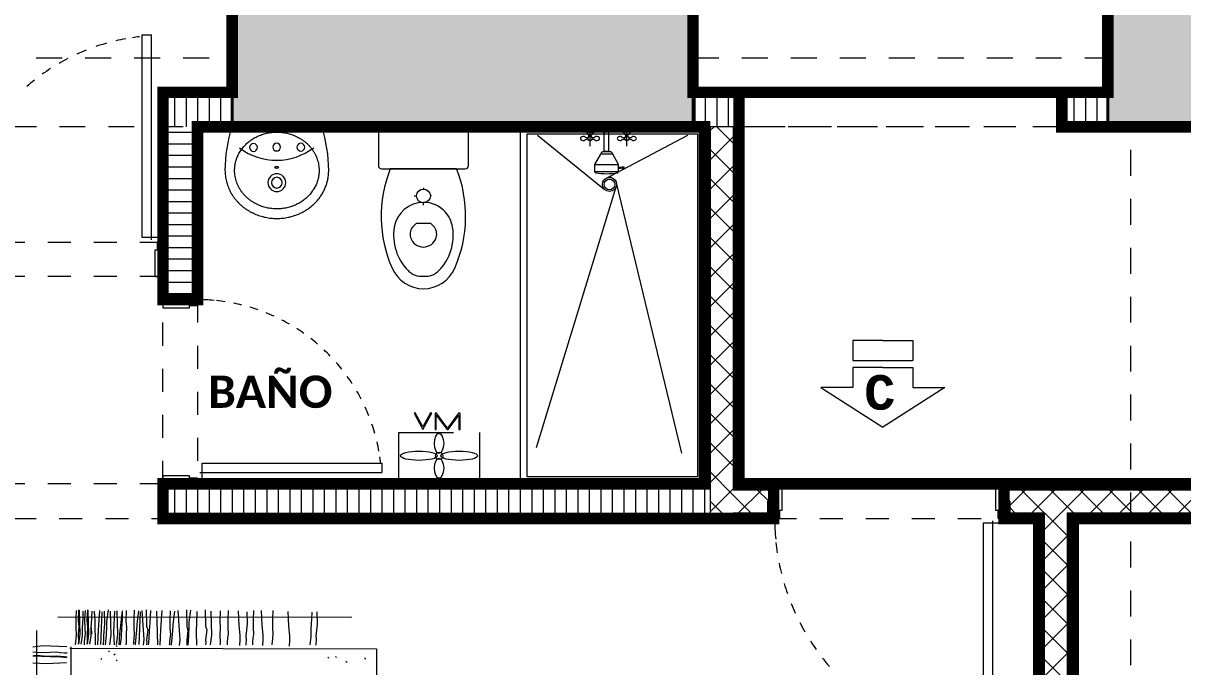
# Model space of a CAD drawing. Header units: metres. Extents: x -144 to 1000, y -717 to 29.
# Drawn here: x 644.75 to 649.78, y -562.76 to -559.96 of the extents above; entities that cross this region are included whole.
import ezdxf

# ---------------------------------------------------------------- set-up
doc = ezdxf.new("R2010")
doc.units = ezdxf.units.M
for name, pattern in [('Basculante', [0.11625, 0.075, -0.04125]), ('basculante modificado', [0.18, 0.1125, -0.0675]), ('Trazo', [0.45, 0.225, -0.225]), ('Trazo_2_', [0.47625, 0.238125, -0.238125])]:
    doc.linetypes.add(name, pattern=pattern)
doc.layers.get('0').update_dxf_attribs({"color": 1})
doc.layers.add('00-MEDICION', color=30, linetype='Continuous')
for name, color, linetype, lineweight in [('A-DETL', 1, 'Continuous', 9), ('A-DETL-GENF', 1, 'Continuous', 9), ('A-DETL-GENF-HDLN', 1, 'Trazo_2_', 9), ('A-DETL-MEDM', 1, 'Continuous', 30), ('A-DOOR', 1, 'Continuous', 9), ('A-DOOR-FRAM', 1, 'Continuous', 9), ('A-DOOR-HDLN', 1, 'Trazo', 20), ('A-FLOR', 2, 'Continuous', 9), ('A-WALL', 4, 'Continuous', 9), ('G-ANNO-TEXT', 2, 'Continuous', 9), ('G-IMPT', 1, 'Continuous', 9), ('P-SANR-FIXT', 1, 'Continuous', 9), ('S-COLS', 7, 'Continuous', 9)]:
    doc.layers.add(name, color=color, linetype=linetype, lineweight=lineweight)
doc.layers.add('A-WALL-PATT', color=7, linetype='Continuous', lineweight=35, true_color=0x9c9c9c)
doc.styles.add('Calibri_B', font='calibrib.ttf', dxfattribs={"height": 0.165})
doc.styles.add('Courier New_B', font='courbd.ttf', dxfattribs={"height": 0.1125})

# ---------------------------------------------------------------- blocks, each defined once
blk = doc.blocks.new('JUEGO DE SALA 3 - SALA 3_dwg-332581-Nivel 9')
at = {"layer": 'G-IMPT'}
for p, q in [((-2245.2202, 507.7096), (-2245.225, 507.7049)), ((-2245.4051, 506.3735), (-2245.4024, 507.649)), ((-2245.2061, 507.6285), (-2245.2109, 507.6237)), ((-2245.2274, 507.5826), (-2245.2321, 507.5779)), ((-2245.2238, 507.55), (-2245.2286, 507.5452)), ((-2245.2946, 506.7078), (-2245.2899, 506.7126)), ((-2245.2805, 506.6267), (-2245.2757, 506.6314)), ((-2245.2427, 506.6218), (-2245.2379, 506.617)), ((-2245.2184, 506.6314), (-2245.2136, 506.6266)), ((-2245.2573, 506.5976), (-2245.2525, 506.5928)), ((-2245.224, 506.5641), (-2245.2192, 506.5594)), ((-2245.3573, 506.518), (-2245.3298, 506.5196)), ((-2245.2741, 506.4304), (-2245.1263, 506.43)), ((-2245.13, 506.2823), (-2245.3454, 506.2827))]:
    blk.add_line(p, q, dxfattribs=at)
at = {"layer": 'G-IMPT', "flags": 128}
for points in [[(-2245.2681, 506.4258), (-2245.2652, 507.7566), (-2242.9438, 507.7516)], [(-2245.4254, 507.4975), (-2245.3724, 507.499), (-2245.3195, 507.4934), (-2245.3068, 507.4942), (-2245.2805, 507.4929)], [(-2245.4247, 507.4756), (-2245.3947, 507.4751), (-2245.3515, 507.4721), (-2245.3172, 507.4716), (-2245.2816, 507.4664)], [(-2245.4277, 507.3712), (-2245.3637, 507.3749), (-2245.3218, 507.3786), (-2245.301, 507.3794), (-2245.2764, 507.3768)], [(-2245.4319, 507.3068), (-2245.3942, 507.3051), (-2245.3556, 507.3054), (-2245.3281, 507.307), (-2245.3112, 507.3045), (-2245.2934, 507.3032), (-2245.2862, 507.3027), (-2245.2824, 507.3023)], [(-2245.432, 507.2225), (-2245.3944, 507.2208), (-2245.3558, 507.2211), (-2245.3283, 507.2227), (-2245.3113, 507.2202), (-2245.2936, 507.2188), (-2245.2864, 507.2184), (-2245.2825, 507.218)], [(-2245.4314, 507.2555), (-2245.3674, 507.2592), (-2245.3255, 507.2629), (-2245.3047, 507.2637), (-2245.2802, 507.2611)], [(-2245.426, 507.1941), (-2245.3731, 507.1957), (-2245.3201, 507.1901), (-2245.3074, 507.1909), (-2245.2812, 507.1896)], [(-2245.4306, 507.1558), (-2245.3666, 507.1595), (-2245.3247, 507.1632), (-2245.3039, 507.164), (-2245.2793, 507.1614)], [(-2245.4323, 507.1125), (-2245.3946, 507.1107), (-2245.356, 507.1111), (-2245.3285, 507.1127), (-2245.3116, 507.1101), (-2245.2938, 507.1088), (-2245.2866, 507.1084), (-2245.2828, 507.1079)], [(-2245.4307, 507.0778), (-2245.3845, 507.076), (-2245.3587, 507.0785), (-2245.3248, 507.0767), (-2245.2917, 507.0775), (-2245.2824, 507.0758)], [(-2245.4348, 507.0134), (-2245.3637, 507.0149), (-2245.3476, 507.0196), (-2245.304, 507.0144), (-2245.2908, 507.0152), (-2245.2828, 507.0148)], [(-2245.4295, 507.0369), (-2245.3253, 507.0397), (-2245.2829, 507.0341)], [(-2245.4269, 506.977), (-2245.338, 506.9734), (-2245.2812, 506.9758)], [(-2245.434, 506.932), (-2245.3628, 506.9335), (-2245.3467, 506.9381), (-2245.3031, 506.933), (-2245.29, 506.9338), (-2245.2819, 506.9334)], [(-2245.4325, 506.9495), (-2245.3804, 506.9426), (-2245.3605, 506.9421), (-2245.3236, 506.9408), (-2245.2817, 506.9373)], [(-2245.4311, 506.8946), (-2245.3671, 506.8983), (-2245.3252, 506.902), (-2245.3045, 506.9028), (-2245.2799, 506.9002)], [(-2245.4286, 506.8794), (-2245.3702, 506.8725), (-2245.3422, 506.8707), (-2245.3147, 506.8677), (-2245.2965, 506.8664), (-2245.2876, 506.8651), (-2245.2808, 506.8651)], [(-2245.4312, 506.8253), (-2245.3474, 506.8187), (-2245.2817, 506.816)], [(-2245.4308, 506.8616), (-2245.3931, 506.8598), (-2245.3545, 506.8602), (-2245.327, 506.8618), (-2245.3101, 506.8592), (-2245.2923, 506.8579), (-2245.2851, 506.8575), (-2245.2813, 506.857)], [(-2245.4354, 506.7574), (-2245.3642, 506.7589), (-2245.3481, 506.7635), (-2245.3045, 506.7583), (-2245.2914, 506.7592), (-2245.2833, 506.7587)], [(-2245.4324, 506.7751), (-2245.3786, 506.7721), (-2245.3439, 506.7694), (-2245.2884, 506.7676), (-2245.2829, 506.7651)], [(-2245.4287, 506.8015), (-2245.3862, 506.8039), (-2245.2823, 506.8058)], [(-2245.4325, 506.7383), (-2245.3685, 506.742), (-2245.3266, 506.7457), (-2245.3058, 506.7465), (-2245.2813, 506.7439)], [(-2245.431, 506.7231), (-2245.3726, 506.7162), (-2245.3446, 506.7144), (-2245.3171, 506.7114), (-2245.2989, 506.7101), (-2245.29, 506.7088), (-2245.2832, 506.7088)], [(-2245.4255, 506.7307), (-2245.3179, 506.7262), (-2245.2836, 506.7249)], [(-2245.4331, 506.7053), (-2245.3955, 506.7035), (-2245.3569, 506.7039), (-2245.3294, 506.7055), (-2245.3124, 506.7029), (-2245.2947, 506.7016), (-2245.2875, 506.7012), (-2245.2837, 506.7007)], [(-2245.4315, 506.6706), (-2245.3854, 506.6688), (-2245.3595, 506.6713), (-2245.3257, 506.6695), (-2245.2926, 506.6703), (-2245.2833, 506.6686)], [(-2245.4304, 506.6297), (-2245.3262, 506.6325), (-2245.2838, 506.6269)], [(-2245.4299, 506.6522), (-2245.3291, 506.6405), (-2245.2829, 506.6387)], [(-2245.4287, 506.6191), (-2245.3397, 506.6156), (-2245.283, 506.618)], [(-2245.4265, 506.653), (-2245.3964, 506.6525), (-2245.3532, 506.6494), (-2245.3189, 506.6489), (-2245.2834, 506.6438)], [(-2245.4342, 506.5916), (-2245.3822, 506.5848), (-2245.3623, 506.5843), (-2245.3254, 506.5829), (-2245.2835, 506.5795)], [(-2245.4294, 506.6006), (-2245.3252, 506.6034), (-2245.2829, 506.5978)], [(-2245.4284, 506.5751), (-2245.3754, 506.5767), (-2245.3225, 506.5711), (-2245.3098, 506.5719), (-2245.2835, 506.5706)], [(-2245.4258, 506.5641), (-2245.3183, 506.5596), (-2245.284, 506.5583)], [(-2245.4318, 506.5548), (-2245.3479, 506.5483), (-2245.2823, 506.5456)], [(-2245.4293, 506.5311), (-2245.3867, 506.5335), (-2245.2829, 506.5354)], [(-2245.4292, 506.5208), (-2245.3991, 506.5203), (-2245.3559, 506.5173), (-2245.3216, 506.5168), (-2245.286, 506.5116)], [(-2245.4344, 506.4634), (-2245.3882, 506.4616), (-2245.3624, 506.4641), (-2245.3285, 506.4623), (-2245.2955, 506.4631), (-2245.2862, 506.4614)], [(-2245.4343, 506.5018), (-2245.3881, 506.5), (-2245.3623, 506.5025), (-2245.3284, 506.5007), (-2245.2954, 506.5015), (-2245.2861, 506.4998)], [(-2245.4331, 506.466), (-2245.3289, 506.4687), (-2245.2866, 506.4631)], [(-2245.433, 506.5044), (-2245.3288, 506.5071), (-2245.2865, 506.5015)], [(-2245.432, 506.4917), (-2245.3944, 506.4899), (-2245.3558, 506.4903), (-2245.3283, 506.4919), (-2245.3113, 506.4893), (-2245.2936, 506.488), (-2245.2864, 506.4876), (-2245.2826, 506.4872)], [(-2245.4293, 506.4824), (-2245.3992, 506.482), (-2245.356, 506.4789), (-2245.3217, 506.4784), (-2245.2861, 506.4732)], [(-2245.4321, 506.4534), (-2245.3944, 506.4516), (-2245.3559, 506.4519), (-2245.3284, 506.4536), (-2245.3114, 506.451), (-2245.2936, 506.4497), (-2245.2864, 506.4492), (-2245.2826, 506.4488)], [(-2245.275, 506.4119), (-2245.2782, 506.3078), (-2245.2728, 506.2654)], [(-2245.2523, 506.2645), (-2245.2506, 506.3022), (-2245.2509, 506.3407), (-2245.2525, 506.3682), (-2245.25, 506.3852), (-2245.2487, 506.403), (-2245.2482, 506.4102), (-2245.2478, 506.414)], [(-2245.2358, 506.2644), (-2245.234, 506.3021), (-2245.2344, 506.3407), (-2245.236, 506.3682), (-2245.2334, 506.3851), (-2245.2321, 506.4029), (-2245.2317, 506.4101), (-2245.2313, 506.4139)], [(-2245.2045, 506.4111), (-2245.2013, 506.3222), (-2245.204, 506.2654)], [(-2245.2367, 506.2672), (-2245.2362, 506.2973), (-2245.2331, 506.3405), (-2245.2326, 506.3748), (-2245.2275, 506.4104)]]:
    blk.add_lwpolyline(points, dxfattribs=at)
blk = doc.blocks.new('A')
at = {"layer": 'A-WALL-PATT', "true_color": 0x747474}
for points in [[(646.6756, -501.1985), (646.6756, -499.6485), (646.6506, -499.6485), (646.6506, -501.1985)], [(648.2509, -502.6735), (648.2509, -501.3485), (648.2259, -501.3489), (648.2259, -502.6735)]]:
    blk.add_hatch(color=8, dxfattribs=at).paths.add_polyline_path(points)
at = {"layer": 'A-WALL-PATT', "lineweight": 5, "true_color": 0x747474}
h = blk.add_hatch(color=8, dxfattribs=at)
h.paths.add_polyline_path([(646.8006, -501.3485), (646.8006, -501.3235), (646.7756, -501.3235), (646.7756, -501.3485)])
h.paths.add_polyline_path([(646.8006, -501.2235), (646.8006, -499.6485), (646.7756, -499.6485), (646.7756, -501.2235)])
at = {"layer": 'A-WALL-PATT', "true_color": 0x747474}
h = blk.add_hatch(color=8, dxfattribs=at)
h.paths.add_polyline_path([(648.2011, -501.2235), (650.0258, -501.2235), (650.0258, -501.1985), (647.9506, -501.1985), (647.9506, -501.2235), (648.1212, -501.2235)])
h.paths.add_polyline_path([(646.8006, -501.2235), (646.9506, -501.2235), (646.9506, -501.1985), (646.8006, -501.1985)])
at = {"layer": 'A-WALL-PATT', "lineweight": 5, "true_color": 0x747474}
h = blk.add_hatch(color=8, dxfattribs=at)
h.paths.add_polyline_path([(650.0009, -501.3485), (650.1258, -501.3485), (650.1258, -501.3235), (650.0009, -501.3235)])
h.paths.add_polyline_path([(649.1402, -501.3485), (649.8509, -501.3485), (649.8509, -501.3235), (648.2259, -501.3235), (648.2259, -501.3485), (648.901, -501.3485)])
h.paths.add_polyline_path([(647.9756, -501.3485), (648.1259, -501.3485), (648.1259, -501.3235), (647.9756, -501.3235), (647.9756, -501.2735), (647.9506, -501.2735), (647.9506, -501.3485)])
h.paths.add_polyline_path([(646.8006, -501.3485), (646.9506, -501.3485), (646.9506, -501.2735), (646.9256, -501.2735), (646.9256, -501.3235), (646.8006, -501.3235)])
blk.add_hatch(color=8, dxfattribs=at).paths.add_polyline_path([(648.1212, -502.5735), (648.1259, -502.5735), (648.1259, -501.3485), (648.1009, -501.3485), (648.1009, -502.5735)])
at = {"layer": 'S-COLS', "true_color": 0x5b5b5b}
h = blk.add_hatch(color=251, dxfattribs=at)
h.paths.add_polyline_path([(659.0008, -507.3486), (659.0008, -506.4486), (658.5008, -506.4486), (658.5008, -507.3486), (658.91, -507.3486)])
h.paths.add_polyline_path([(640.762, -507.3486), (641.201, -507.3486), (641.201, -506.4486), (640.701, -506.4486), (640.701, -507.3486), (640.7571, -507.3486)])
h.paths.add_polyline_path([(648.401, -507.3485), (648.901, -507.3485), (648.901, -506.4485), (648.401, -506.4485), (648.401, -507.2508)])
h.paths.add_polyline_path([(648.401, -499.6485), (648.901, -499.6485), (648.901, -498.7485), (648.401, -498.7485), (648.401, -499.4985)])
h.paths.add_polyline_path([(644.6008, -499.6485), (646.601, -499.6485), (646.6006, -499.1486), (644.9008, -499.1486), (644.9008, -496.9986), (646.6011, -496.9986), (646.6006, -496.4986), (644.6008, -496.4986), (644.6008, -499.5013)])
h.paths.add_polyline_path([(641.201, -499.6485), (641.201, -498.9486), (640.701, -498.9486), (640.701, -499.6485), (640.9884, -499.6485)])
h.paths.add_polyline_path([(655.2011, -499.6485), (655.2011, -496.4985), (654.7011, -496.4985), (654.7011, -499.6485), (655.112, -499.6485)])
h.paths.add_polyline_path([(659.0011, -499.6485), (659.0011, -498.9486), (658.6011, -498.9486), (658.6011, -499.6485)])
h.paths.add_polyline_path([(648.4011, -497.3986), (648.9011, -497.3986), (648.9011, -496.4986), (648.4011, -496.4986), (648.4011, -496.5279)])
h.paths.add_polyline_path([(641.2008, -497.1986), (641.2008, -496.4975), (640.7008, -496.4986), (640.7008, -497.1986), (640.9884, -497.1986)])
h.paths.add_polyline_path([(659.0011, -497.1986), (659.0011, -496.4975), (658.6011, -496.4975), (658.6011, -497.1986), (658.8767, -497.1986)])
h.paths.add_polyline_path([(658.501, -488.4986), (659.001, -488.4986), (659.001, -487.5986), (658.501, -487.5986), (658.501, -487.7238)])
h.paths.add_polyline_path([(648.476, -488.4986), (648.901, -488.4986), (648.901, -487.5986), (648.401, -487.5986), (648.401, -488.4986)])
h.paths.add_polyline_path([(641.801, -487.8986), (641.801, -487.3986), (640.901, -487.3986), (640.901, -487.8986), (641.6261, -487.8986)])
at = {"layer": 'A-DETL', "color": 7, "linetype": 'basculante modificado'}
for p, q in [((641.2006, -499.3485), (644.601, -499.3485)), ((646.6006, -499.3485), (648.401, -499.3485)), ((644.6011, -499.6485), (641.201, -499.6485)), ((648.401, -499.6485), (646.6006, -499.6485)), ((648.501, -506.4485), (648.501, -499.6485))]:
    blk.add_line(p, q, dxfattribs=at)
at = {"layer": 'A-DETL-GENF', "linetype": 'Basculante'}
for p, q in [((646.8011, -499.4985), (648.2011, -499.4985)), ((648.2011, -499.6485), (646.8011, -499.6485)), ((643.4006, -500.1485), (644.3006, -500.1485)), ((644.3006, -500.1485), (644.3006, -500.2985)), ((644.3006, -500.2985), (643.4006, -500.2985)), ((644.3006, -501.1985), (644.3006, -500.3985)), ((644.3006, -500.3985), (644.4506, -500.3985)), ((644.4506, -500.3985), (644.4506, -501.1985)), ((644.3006, -501.1985), (643.2506, -501.1985)), ((644.4506, -501.1985), (644.3006, -501.1985)), ((647.9506, -501.1985), (646.9506, -501.1985)), ((646.9506, -501.1985), (646.9506, -501.3485)), ((647.9506, -501.3485), (647.9506, -501.1985)), ((643.2506, -501.3485), (644.3006, -501.3485)), ((646.9506, -501.3485), (647.9506, -501.3485))]:
    blk.add_line(p, q, dxfattribs=at)
at = {"layer": 'A-DETL-GENF'}
for p, q in [((647.4248, -500.5755), (647.2946, -500.5755)), ((647.2946, -500.5755), (647.2946, -500.6623)), ((647.4248, -500.5755), (647.555, -500.5755)), ((647.555, -500.5755), (647.555, -500.6623)), ((647.2946, -500.6623), (647.555, -500.6623)), ((647.4248, -500.6925), (647.2946, -500.6925)), ((647.2946, -500.6925), (647.2946, -500.7793)), ((647.4248, -500.6925), (647.555, -500.6925)), ((647.555, -500.6925), (647.555, -500.7793)), ((647.2946, -500.7793), (647.1557, -500.7793)), ((647.1557, -500.7793), (647.4248, -500.9529)), ((647.6938, -500.7793), (647.4248, -500.9529)), ((647.555, -500.7793), (647.6938, -500.7793)), ((645.3952, -500.8893), (645.3901, -500.8921)), ((645.3901, -500.8921), (645.4286, -500.9627)), ((645.4286, -500.9508), (645.3952, -500.8893)), ((645.4621, -500.8893), (645.4286, -500.9508)), ((645.4286, -500.9627), (645.4671, -500.8921)), ((645.4671, -500.8921), (645.4621, -500.8893)), ((645.4811, -500.8921), (645.4811, -500.9627)), ((645.4882, -500.8921), (645.4811, -500.8921)), ((645.4868, -500.9627), (645.4868, -500.8998)), ((645.4868, -500.8998), (645.5332, -500.9627)), ((645.5356, -500.9564), (645.4882, -500.8921)), ((645.583, -500.8921), (645.5356, -500.9564)), ((645.538, -500.9627), (645.5844, -500.8998)), ((645.5901, -500.8921), (645.583, -500.8921)), ((645.5844, -500.8998), (645.5844, -500.9627)), ((645.5901, -500.9627), (645.5901, -500.8921)), ((645.4811, -500.9627), (645.4868, -500.9627)), ((645.5332, -500.9627), (645.538, -500.9627)), ((645.5844, -500.9627), (645.5901, -500.9627))]:
    blk.add_line(p, q, dxfattribs=at)
blk.add_circle((645.4988, -501.0764), 0.0159, dxfattribs=at)
for centre, major_axis, ratio in [((645.4988, -501.0227), (0, 0.0438), 0.454545), ((645.4114, -501.0764), (0.0795, 0), 0.25), ((645.5862, -501.0764), (-0.0795, 0), 0.25), ((645.4988, -501.1301), (0, 0.0438), 0.454545)]:
    blk.add_ellipse(centre, major_axis=major_axis, ratio=ratio, dxfattribs=at)
at = {"layer": 'A-DETL-GENF-HDLN'}
for p, q in [((645.3236, -500.9752), (645.6736, -500.9752)), ((645.3236, -501.1781), (645.3236, -500.9752)), ((645.6736, -500.9752), (645.6736, -501.1781)), ((645.6736, -501.1781), (645.3236, -501.1781))]:
    blk.add_line(p, q, dxfattribs=at)
at = {"layer": 'A-DETL-MEDM'}
for p, q in [((646.8011, -499.6485), (646.8011, -499.4985)), ((648.2011, -499.4985), (648.2011, -499.6485)), ((644.3006, -501.3485), (644.3006, -501.1985))]:
    blk.add_line(p, q, dxfattribs=at)
at = {"layer": 'A-DOOR', "lineweight": 15}
for p, q in [((644.2106, -499.2485), (644.2506, -499.2485)), ((644.2106, -500.1285), (644.2106, -499.2485)), ((644.2506, -500.1385), (644.2506, -499.2485)), ((644.2856, -500.1285), (644.2106, -500.1285)), ((644.2856, -500.1385), (644.2856, -500.1285)), ((644.3006, -500.1385), (644.2856, -500.1385)), ((644.4706, -501.1085), (645.2506, -501.1085)), ((644.4706, -501.1835), (644.4706, -501.1085)), ((645.2506, -501.1085), (645.2506, -501.1485)), ((644.4606, -501.1485), (645.2506, -501.1485)), ((644.4606, -501.1835), (644.4706, -501.1835)), ((644.4606, -501.1985), (644.4606, -501.1835)), ((647.8606, -501.3685), (647.8606, -502.3485)), ((647.9356, -501.3685), (647.8606, -501.3685)), ((647.9006, -501.3585), (647.9006, -502.3485)), ((647.9356, -501.3585), (647.9356, -501.3685)), ((647.9506, -501.3585), (647.9356, -501.3585))]:
    blk.add_line(p, q, dxfattribs=at)
at = {"layer": 'A-DOOR'}
for p, q in [((644.3006, -500.1485), (644.3006, -500.2985)), ((644.4506, -501.1985), (644.3006, -501.1985)), ((647.9506, -501.3485), (647.9506, -501.1985))]:
    blk.add_line(p, q, dxfattribs=at)
for centre, radius, start, end in [((644.2991, -500.1464), 0.8947, 96.4594, 98.45), ((644.2991, -500.1464), 0.8947, 105.8316, 108.8857), ((644.2991, -500.1464), 0.8947, 100.2582, 103.1511), ((644.2991, -500.1464), 0.8947, 100.2582, 103.1511), ((644.2991, -500.1464), 0.8947, 117.366, 120.1622), ((644.2991, -500.1464), 0.8947, 111.7283, 114.5549), ((644.2991, -500.1464), 0.8947, 122.9441, 125.7122), ((644.2991, -500.1464), 0.8947, 128.4672, 131.2097), ((644.4506, -501.1985), 0.8, 84.8602, 90), ((644.4506, -501.1985), 0.8, 81.4009, 84.0571), ((644.4506, -501.1985), 0.8, 76.0919, 78.7462), ((644.4506, -501.1985), 0.8, 70.7809, 73.4371), ((644.4506, -501.1985), 0.8, 65.4605, 68.1223), ((644.4506, -501.1985), 0.8, 60.1233, 62.7944), ((644.4506, -501.1985), 0.8, 54.7622, 57.4462), ((644.4506, -501.1985), 0.8, 49.3702, 52.0705), ((644.4506, -501.1985), 0.8, 43.9406, 46.6605), ((644.4506, -501.1985), 0.8, 38.4672, 41.2097), ((644.4506, -501.1985), 0.8, 32.9441, 35.7122), ((644.4506, -501.1985), 0.8, 27.366, 30.1622), ((644.4506, -501.1985), 0.8, 21.7283, 24.5549), ((644.4506, -501.1985), 0.8, 15.8316, 18.8857), ((644.4506, -501.1985), 0.8, 10.2582, 13.1511), ((644.4506, -501.1985), 0.8, 10.2582, 13.1511), ((644.4506, -501.1985), 0.8, 6.4594, 8.45), ((647.9389, -501.3507), 0.9833, 180, 185.1398), ((647.9389, -501.3507), 0.9833, 185.9429, 188.5991), ((647.9389, -501.3507), 0.9833, 191.2538, 193.9081), ((647.9389, -501.3507), 0.9833, 196.5629, 199.2191), ((647.9389, -501.3507), 0.9833, 201.8777, 204.5395), ((647.9389, -501.3507), 0.9833, 207.2056, 209.8767), ((647.9389, -501.3507), 0.9833, 212.5538, 215.2378), ((647.9389, -501.3507), 0.9833, 217.9295, 220.6298)]:
    blk.add_arc(centre, radius, start, end, dxfattribs=at)
at = {"layer": 'A-DOOR-FRAM'}
for p, q in [((644.3006, -500.1485), (644.2756, -500.1485)), ((644.2756, -500.1485), (644.2756, -500.1835)), ((644.2756, -500.1835), (644.2656, -500.1835)), ((644.2656, -500.1835), (644.2656, -500.2985)), ((644.2656, -500.2985), (644.3006, -500.2985)), ((644.3006, -500.3985), (644.3006, -500.4335)), ((644.4506, -500.4235), (644.4506, -500.3985)), ((644.3006, -500.4335), (644.4156, -500.4335)), ((644.4156, -500.4335), (644.4156, -500.4235)), ((644.4156, -500.4235), (644.4506, -500.4235)), ((644.3006, -501.1635), (644.3006, -501.1985)), ((644.4156, -501.1635), (644.3006, -501.1635)), ((644.4156, -501.1735), (644.4156, -501.1635)), ((644.4506, -501.1735), (644.4156, -501.1735)), ((644.4506, -501.1985), (644.4506, -501.1735)), ((646.9506, -501.1985), (646.9856, -501.1985)), ((646.9856, -501.1985), (646.9856, -501.3135)), ((647.9156, -501.3135), (647.9156, -501.1985)), ((647.9156, -501.1985), (647.9506, -501.1985)), ((646.9756, -501.3135), (646.9756, -501.3485)), ((646.9856, -501.3135), (646.9756, -501.3135)), ((647.9256, -501.3135), (647.9156, -501.3135)), ((647.9256, -501.3485), (647.9256, -501.3135)), ((646.9756, -501.3485), (646.9506, -501.3485)), ((647.9506, -501.3485), (647.9256, -501.3485))]:
    blk.add_line(p, q, dxfattribs=at)
at = {"layer": 'A-DOOR-HDLN'}
for p, q in [((644.3006, -500.3985), (644.4506, -500.3985)), ((646.9506, -501.1985), (646.9506, -501.3485))]:
    blk.add_line(p, q, dxfattribs=at)
at = {"layer": 'A-FLOR'}
blk.add_line((646.601, -499.4985), (646.606, -499.4985), dxfattribs=at)
at = {"layer": 'A-WALL', "lineweight": 35}
for p, q in [((644.3006, -499.4985), (644.3006, -500.3985)), ((644.601, -499.4985), (644.3006, -499.4985)), ((644.601, -499.6485), (644.601, -499.4985)), ((646.8011, -499.4985), (646.606, -499.4985)), ((646.606, -499.4985), (646.606, -499.6485)), ((648.401, -499.4985), (648.2011, -499.4985)), ((648.401, -499.6485), (648.401, -499.4985)), ((644.4506, -500.3985), (644.4506, -499.6485)), ((644.4506, -499.6485), (644.601, -499.6485)), ((646.606, -499.6485), (646.6506, -499.6485)), ((646.6506, -499.6485), (646.6506, -501.1985)), ((646.8006, -499.6485), (646.8011, -499.6485)), ((646.8006, -501.1985), (646.8006, -499.6485)), ((648.2011, -499.6485), (648.401, -499.6485)), ((644.3006, -500.3985), (644.4506, -500.3985)), ((646.6506, -501.1985), (644.3006, -501.1985)), ((646.9506, -501.1985), (646.8006, -501.1985)), ((646.9506, -501.3485), (646.9506, -501.1985)), ((650.0008, -501.1985), (647.9506, -501.1985)), ((647.9506, -501.1985), (647.9506, -501.3485)), ((644.3006, -501.3485), (646.9506, -501.3485)), ((647.9506, -501.3485), (648.1009, -501.3485)), ((648.1009, -501.3485), (648.1009, -502.5485)), ((648.2509, -501.3485), (649.8509, -501.3485)), ((648.2509, -502.7986), (648.2509, -501.3485))]:
    blk.add_line(p, q, dxfattribs=at)
at = {"layer": 'A-WALL'}
for p, q in [((646.8006, -499.6485), (646.6506, -499.6485)), ((646.6756, -499.6485), (646.6756, -501.3485)), ((646.7756, -499.6485), (646.7756, -501.2235)), ((646.6756, -501.1985), (646.6506, -501.1985)), ((646.7756, -501.2235), (646.9506, -501.2235)), ((647.9506, -501.2235), (650.0258, -501.2235)), ((646.9506, -501.2735), (646.9256, -501.2735)), ((646.9256, -501.3235), (646.9256, -501.2735)), ((647.9756, -501.2735), (647.9506, -501.2735)), ((647.9756, -501.2735), (647.9756, -501.3235)), ((646.7756, -501.3235), (646.9256, -501.3235)), ((646.7756, -501.3235), (646.7756, -501.3485)), ((647.9756, -501.3235), (648.1259, -501.3235)), ((648.1259, -502.5735), (648.1259, -501.3235)), ((648.2259, -502.6735), (648.2259, -501.3235)), ((648.2259, -501.3235), (650.1258, -501.3235))]:
    blk.add_line(p, q, dxfattribs=at)
at = {"layer": 'A-WALL-PATT', "color": 8, "lineweight": 5, "true_color": 0x727272}
for p, q in [((644.3506, -499.4985), (644.3506, -499.6485)), ((644.4006, -499.4985), (644.4006, -499.6485)), ((644.4506, -499.4985), (644.4506, -499.6485)), ((644.5006, -499.4985), (644.5006, -499.6485)), ((644.5506, -499.4985), (644.5506, -499.6485)), ((644.6006, -499.4985), (644.6006, -499.6485)), ((646.6536, -499.4985), (646.6536, -499.6485)), ((646.7036, -499.4985), (646.7036, -499.6485)), ((646.7536, -499.4985), (646.7536, -499.6485)), ((648.2036, -499.4985), (648.2036, -499.6485)), ((648.2536, -499.4985), (648.2536, -499.6485)), ((648.3036, -499.4985), (648.3036, -499.6485)), ((648.3536, -499.4985), (648.3536, -499.6485)), ((644.4506, -499.6736), (644.3006, -499.6736)), ((644.4506, -499.7236), (644.3006, -499.7236)), ((644.4506, -499.7736), (644.3006, -499.7736)), ((644.4506, -499.8236), (644.3006, -499.8236)), ((644.4506, -499.8736), (644.3006, -499.8736)), ((644.4506, -499.9236), (644.3006, -499.9236)), ((644.4506, -499.9736), (644.3006, -499.9736)), ((644.4506, -500.0236), (644.3006, -500.0236)), ((644.4506, -500.0736), (644.3006, -500.0736)), ((644.4506, -500.1236), (644.3006, -500.1236)), ((644.4506, -500.1736), (644.3006, -500.1736)), ((644.4506, -500.2236), (644.3006, -500.2236)), ((644.4506, -500.2736), (644.3006, -500.2736)), ((644.4506, -500.3236), (644.3006, -500.3236)), ((644.4506, -500.3736), (644.3006, -500.3736)), ((644.3506, -501.1985), (644.3506, -501.3485)), ((644.4006, -501.1985), (644.4006, -501.3485)), ((644.4506, -501.1985), (644.4506, -501.3485)), ((644.5006, -501.1985), (644.5006, -501.3485)), ((644.5506, -501.1985), (644.5506, -501.3485)), ((644.6006, -501.1985), (644.6006, -501.3485)), ((644.6506, -501.1985), (644.6506, -501.3485)), ((644.7006, -501.1985), (644.7006, -501.3485)), ((644.7506, -501.1985), (644.7506, -501.3485)), ((644.8006, -501.1985), (644.8006, -501.3485)), ((644.8506, -501.1985), (644.8506, -501.3485)), ((644.9006, -501.1985), (644.9006, -501.3485)), ((644.9506, -501.1985), (644.9506, -501.3485)), ((645.0006, -501.1985), (645.0006, -501.3485)), ((645.0506, -501.1985), (645.0506, -501.3485)), ((645.1006, -501.1985), (645.1006, -501.3485)), ((645.1506, -501.1985), (645.1506, -501.3485)), ((645.2006, -501.1985), (645.2006, -501.3485)), ((645.2506, -501.1985), (645.2506, -501.3485)), ((645.3006, -501.1985), (645.3006, -501.3485)), ((645.3506, -501.1985), (645.3506, -501.3485)), ((645.4006, -501.1985), (645.4006, -501.3485)), ((645.4506, -501.1985), (645.4506, -501.3485)), ((645.5006, -501.1985), (645.5006, -501.3485)), ((645.5506, -501.1985), (645.5506, -501.3485)), ((645.6006, -501.1985), (645.6006, -501.3485)), ((645.6506, -501.1985), (645.6506, -501.3485)), ((645.7006, -501.1985), (645.7006, -501.3485)), ((645.7506, -501.1985), (645.7506, -501.3485)), ((645.8006, -501.1985), (645.8006, -501.3485)), ((645.8506, -501.1985), (645.8506, -501.3485)), ((645.9006, -501.1985), (645.9006, -501.3485)), ((645.9506, -501.1985), (645.9506, -501.3485)), ((646.0006, -501.1985), (646.0006, -501.3485)), ((646.0506, -501.1985), (646.0506, -501.3485)), ((646.1006, -501.1985), (646.1006, -501.3485)), ((646.1506, -501.1985), (646.1506, -501.3485)), ((646.2006, -501.1985), (646.2006, -501.3485)), ((646.2506, -501.1985), (646.2506, -501.3485)), ((646.3006, -501.1985), (646.3006, -501.3485)), ((646.3506, -501.1985), (646.3506, -501.3485)), ((646.4006, -501.1985), (646.4006, -501.3485)), ((646.4506, -501.1985), (646.4506, -501.3485)), ((646.5006, -501.1985), (646.5006, -501.3485)), ((646.5506, -501.1985), (646.5506, -501.3485)), ((646.6006, -501.1985), (646.6006, -501.3485)), ((646.6506, -501.1985), (646.6506, -501.3485))]:
    blk.add_line(p, q, dxfattribs=at)
at = {"layer": 'A-WALL-PATT', "color": 1, "lineweight": 5, "true_color": 0xff0000}
for p, q in [((646.6756, -499.6648), (646.692, -499.6485)), ((646.7756, -499.7194), (646.7047, -499.6485)), ((646.6756, -499.7921), (646.7756, -499.6921)), ((646.7756, -499.8467), (646.6756, -499.7467)), ((646.6756, -499.9194), (646.7756, -499.8194)), ((646.7756, -499.9739), (646.6756, -499.8739)), ((646.6756, -500.0467), (646.7756, -499.9467)), ((646.7756, -500.1012), (646.6756, -500.0012)), ((646.6756, -500.1739), (646.7756, -500.0739)), ((646.7756, -500.2285), (646.6756, -500.1285)), ((646.6756, -500.3012), (646.7756, -500.2012)), ((646.7756, -500.3558), (646.6756, -500.2558)), ((646.6756, -500.4285), (646.7756, -500.3285)), ((646.7756, -500.4831), (646.6756, -500.3831)), ((646.6756, -500.5558), (646.7756, -500.4558)), ((646.7756, -500.6103), (646.6756, -500.5103)), ((646.6756, -500.6831), (646.7756, -500.5831)), ((646.7756, -500.7376), (646.6756, -500.6376)), ((646.6756, -500.8103), (646.7756, -500.7103)), ((646.7756, -500.8649), (646.6756, -500.7649)), ((646.6756, -500.9376), (646.7756, -500.8376)), ((646.7756, -500.9922), (646.6756, -500.8922)), ((646.6756, -501.0649), (646.7756, -500.9649)), ((646.7756, -501.1195), (646.6756, -501.0195)), ((646.6756, -501.1922), (646.7756, -501.0922)), ((646.7756, -501.2467), (646.6756, -501.1467)), ((646.6756, -501.3195), (646.7756, -501.2195)), ((646.7989, -501.3235), (646.8989, -501.2235)), ((646.9297, -501.2735), (646.8797, -501.2235)), ((647.9756, -501.2923), (648.0444, -501.2235)), ((648.1252, -501.3235), (648.0252, -501.2235)), ((648.0717, -501.3235), (648.1717, -501.2235)), ((648.2525, -501.3235), (648.1525, -501.2235)), ((648.199, -501.3235), (648.299, -501.2235)), ((648.3797, -501.3235), (648.2797, -501.2235)), ((648.3262, -501.3235), (648.4262, -501.2235)), ((648.507, -501.3235), (648.407, -501.2235)), ((648.4535, -501.3235), (648.5535, -501.2235)), ((648.6343, -501.3235), (648.5343, -501.2235)), ((648.5808, -501.3235), (648.6808, -501.2235)), ((648.7616, -501.3235), (648.6616, -501.2235)), ((648.7081, -501.3235), (648.8081, -501.2235)), ((646.7501, -501.3485), (646.6756, -501.274)), ((646.8524, -501.3235), (646.7756, -501.2467)), ((647.9979, -501.3235), (647.9756, -501.3012)), ((648.1259, -501.3966), (648.199, -501.3235)), ((648.2259, -501.4242), (648.1259, -501.3242)), ((646.7739, -501.3485), (646.7756, -501.3467)), ((648.1259, -501.5239), (648.2259, -501.4239)), ((648.2259, -501.5515), (648.1259, -501.4515)), ((648.1259, -501.6511), (648.2259, -501.5511)), ((648.2259, -501.6787), (648.1259, -501.5787)), ((648.1259, -501.7784), (648.2259, -501.6784)), ((648.2259, -501.806), (648.1259, -501.706)), ((648.1259, -501.9057), (648.2259, -501.8057)), ((648.2259, -501.9333), (648.1259, -501.8333)), ((648.1259, -502.033), (648.2259, -501.933)), ((648.2259, -502.0606), (648.1259, -501.9606))]:
    blk.add_line(p, q, dxfattribs=at)
at = {"layer": 'P-SANR-FIXT'}
for p, q in [((645.2354, -499.6635), (645.2354, -499.8157)), ((645.6263, -499.8157), (645.6263, -499.6635)), ((645.8506, -499.6485), (645.8506, -501.1985)), ((646.1317, -499.6558), (646.1302, -499.6485)), ((646.1333, -499.6574), (646.1744, -499.6574)), ((646.136, -499.6706), (646.1333, -499.6574)), ((646.1538, -499.7318), (646.1538, -499.6485)), ((646.1744, -499.6574), (646.1716, -499.6706)), ((646.1775, -499.6485), (646.176, -499.6558)), ((646.2039, -499.6565), (646.2039, -499.6485)), ((646.2474, -499.6565), (646.2039, -499.6565)), ((646.2158, -499.6759), (646.2158, -499.6565)), ((646.2355, -499.6759), (646.2355, -499.6565)), ((646.2474, -499.6485), (646.2474, -499.6565)), ((646.2902, -499.6485), (646.2917, -499.6558)), ((646.2933, -499.6574), (646.296, -499.6706)), ((646.3344, -499.6574), (646.2933, -499.6574)), ((646.3138, -499.7318), (646.3138, -499.6485)), ((646.3316, -499.6706), (646.3344, -499.6574)), ((646.336, -499.6558), (646.3375, -499.6485)), ((646.606, -499.6485), (646.601, -499.6485)), ((645.8806, -501.1685), (645.8806, -499.6785)), ((645.8806, -499.6785), (646.6206, -499.6785)), ((645.9262, -499.6849), (646.2155, -499.9191)), ((646.1376, -499.6722), (646.17, -499.6722)), ((646.1458, -499.6825), (646.1618, -499.6825)), ((646.1462, -499.7068), (646.1462, -499.7046)), ((646.1493, -499.7068), (646.1462, -499.7068)), ((646.1494, -499.6893), (646.1494, -499.6825)), ((646.1583, -499.6893), (646.1583, -499.6825)), ((646.1615, -499.7068), (646.1584, -499.7068)), ((646.1615, -499.7046), (646.1615, -499.7068)), ((646.2158, -499.7534), (646.2158, -499.6759)), ((646.5762, -499.6855), (646.2176, -499.8762)), ((646.2355, -499.7534), (646.2355, -499.6759)), ((646.33, -499.6722), (646.2976, -499.6722)), ((646.3218, -499.6825), (646.3058, -499.6825)), ((646.3062, -499.7046), (646.3062, -499.7068)), ((646.3062, -499.7068), (646.3093, -499.7068)), ((646.3094, -499.6893), (646.3094, -499.6825)), ((646.3183, -499.6893), (646.3183, -499.6825)), ((646.3184, -499.7068), (646.3215, -499.7068)), ((646.3215, -499.7068), (646.3215, -499.7046)), ((646.6206, -499.6785), (646.6206, -501.1685)), ((646.1994, -499.7669), (646.174, -499.8119)), ((646.2527, -499.7669), (646.1994, -499.7669)), ((646.2078, -499.7572), (646.2158, -499.7534)), ((646.2443, -499.7572), (646.2078, -499.7572)), ((646.2158, -499.7534), (646.2355, -499.7534)), ((646.2363, -499.7534), (646.2443, -499.7572)), ((646.278, -499.8119), (646.2527, -499.7669)), ((646.174, -499.8119), (646.278, -499.8119)), ((646.174, -499.8119), (646.174, -499.8423)), ((646.278, -499.8423), (646.278, -499.8119)), ((645.2504, -499.8307), (645.4309, -499.8307)), ((645.5749, -499.8307), (645.2869, -499.8307)), ((645.4309, -499.8307), (645.6113, -499.8307)), ((646.174, -499.8423), (646.278, -499.8423)), ((646.2338, -499.8676), (646.2476, -499.8676)), ((646.278, -499.8233), (646.2868, -499.8233)), ((646.2868, -499.8291), (646.278, -499.8291)), ((646.2868, -499.8233), (646.2868, -499.8291)), ((646.2938, -499.8249), (646.2868, -499.8249)), ((646.2938, -499.8275), (646.2868, -499.8275)), ((646.2938, -499.8233), (646.2938, -499.8291)), ((646.3026, -499.8233), (646.2938, -499.8233)), ((646.2938, -499.8291), (646.3026, -499.8291)), ((646.3026, -499.8291), (646.3026, -499.8233)), ((645.4309, -499.9135), (645.4309, -499.9185)), ((645.9216, -501.0398), (646.2676, -499.9083)), ((646.5517, -501.0645), (646.2682, -499.8915)), ((645.3909, -499.9485), (645.4009, -499.9485)), ((645.4659, -499.9485), (645.4609, -499.9485)), ((645.4309, -499.9885), (645.4309, -499.9785)), ((645.3878, -500.0791), (645.4001, -500.0667)), ((645.4001, -500.0667), (645.4617, -500.0667)), ((645.4617, -500.0667), (645.474, -500.0791)), ((646.6206, -501.1685), (645.8806, -501.1685))]:
    blk.add_line(p, q, dxfattribs=at)
for centre, radius in [((646.1538, -499.699), 0.00903), ((646.3138, -499.699), 0.00903), ((646.2384, -499.8987), 0.0307), ((645.4309, -499.9485), 0.03), ((646.2384, -499.8987), 0.0231)]:
    blk.add_circle(centre, radius, dxfattribs=at)
for centre, radius, start, end in [((645.1839, -499.8381), 0.6142, 162.0171, 179.9829), ((644.4056, -499.8381), 0.6142, 0.0171, 17.9829), ((645.2504, -499.6635), 0.015, 90, 180), ((645.6113, -499.6635), 0.015, 0, 90), ((646.1333, -499.6558), 0.0016, 180, 270), ((646.1744, -499.6558), 0.0016, 270, 360), ((646.2933, -499.6558), 0.0016, 180, 270), ((646.3344, -499.6558), 0.0016, 270, 360), ((646.1183, -499.699), 0.00597, 127.4869, 232.5131), ((646.1242, -499.7027), 0.0127, 49.3875, 138.7213), ((646.1242, -499.6954), 0.0127, 221.2787, 310.6125), ((646.1393, -499.6816), 0.0133, 239.2408, 313.1352), ((646.1398, -499.719), 0.0158, 66.2284, 117.6734), ((646.1376, -499.6706), 0.0016, 180, 270), ((646.1349, -499.6811), 0.00934, 1.4421, 72.9741), ((646.1458, -499.6809), 0.0016, 180, 270), ((646.147, -499.6893), 0.0024, 305.3035, 0), ((646.1607, -499.6893), 0.0024, 180, 234.6965), ((646.1684, -499.6816), 0.0133, 226.8648, 300.7592), ((646.1679, -499.719), 0.0158, 62.3266, 113.7716), ((646.1618, -499.6809), 0.0016, 270, 0), ((646.1728, -499.6811), 0.00934, 107.0259, 178.5579), ((646.17, -499.6706), 0.0016, 270, 0), ((646.1835, -499.7027), 0.0127, 41.2787, 130.6125), ((646.1835, -499.6954), 0.0127, 229.3875, 318.7213), ((646.1894, -499.699), 0.00597, 307.4869, 52.5131), ((646.2256, -499.6821), 0.0116, 32.372, 147.628), ((646.2783, -499.699), 0.00597, 127.4869, 232.5131), ((646.2842, -499.7027), 0.0127, 49.3875, 138.7213), ((646.2842, -499.6954), 0.0127, 221.2787, 310.6125), ((646.2993, -499.6816), 0.0133, 239.2408, 313.1352), ((646.2998, -499.719), 0.0158, 66.2284, 117.6734), ((646.2976, -499.6706), 0.0016, 180, 270), ((646.2949, -499.6811), 0.00934, 1.4421, 72.9741), ((646.3058, -499.6809), 0.0016, 180, 270), ((646.307, -499.6893), 0.0024, 305.3035, 0), ((646.3207, -499.6893), 0.0024, 180, 234.6965), ((646.3284, -499.6816), 0.0133, 226.8648, 300.7592), ((646.3279, -499.719), 0.0158, 62.3266, 113.7716), ((646.3218, -499.6809), 0.0016, 270, 360), ((646.3328, -499.6811), 0.00934, 107.0259, 178.5579), ((646.33, -499.6706), 0.0016, 270, 0), ((646.3435, -499.7027), 0.0127, 41.2787, 130.6125), ((646.3435, -499.6954), 0.0127, 229.3875, 318.7213), ((646.3494, -499.699), 0.00597, 307.4869, 52.5131), ((644.7932, -499.5269), 0.2666, 233.0879, 307.323), ((644.6935, -499.7379), 0.017, 0, 180), ((644.6935, -499.7379), 0.017, 180, 0), ((644.794, -499.7365), 0.0168, 90, 270), ((644.794, -499.7365), 0.0168, 270, 90), ((644.8991, -499.7369), 0.017, 0, 180), ((644.8991, -499.7369), 0.017, 180, 0), ((646.2147, -499.7717), 0.016, 115.3085, 162.5748), ((646.2374, -499.7717), 0.016, 17.4252, 64.6915), ((645.2504, -499.8157), 0.015, 180, 270), ((645.6113, -499.8157), 0.015, 270, 0), ((644.7947, -499.8908), 0.0386, 0, 180), ((644.7947, -499.8908), 0.0235, 0, 180), ((645.8059, -500.0367), 0.5584, 158.3591, 203.7969), ((645.0558, -500.0367), 0.5584, 336.2031, 21.6409), ((646.1796, -499.8423), 0.0056, 180, 270), ((646.226, -499.5808), 0.2711, 260.1458, 279.8542), ((646.2724, -499.8423), 0.0056, 270, 360), ((644.7947, -499.8908), 0.0386, 180, 0), ((644.7947, -499.8908), 0.0235, 180, 0), ((645.4309, -500.1044), 0.1282, 89.9985, 170.9061), ((645.4309, -500.1044), 0.1282, 42.4453, 90.0015), ((645.4309, -500.1044), 0.1282, 9.0939, 42.4453), ((645.5214, -500.1189), 0.2199, 170.9061, 224.3974), ((645.4231, -500.1144), 0.05, 135, 197.1865), ((645.4386, -500.1144), 0.05, 342.8171, 45), ((645.3404, -500.1189), 0.2199, 315.6026, 9.0939), ((645.4309, -500.112), 0.0581, 197.1865, 342.8171), ((645.4323, -500.2014), 0.15, 203.7969, 269.4689), ((645.4295, -500.2014), 0.15, 270.5311, 336.2031), ((645.4226, -500.2156), 0.0816, 224.3974, 275.8355), ((645.4392, -500.2156), 0.0816, 264.1645, 315.6026)]:
    blk.add_arc(centre, radius, start, end, dxfattribs=at)
for major_axis in [(-0.00908, 0), (0.00908, 0)]:
    blk.add_ellipse((644.7942, -499.8246), major_axis=major_axis, ratio=0.332108, start_param=3.141593, end_param=6.283185, dxfattribs=at)
for points, knots in [([(644.6114, -499.8379), (644.6114, -499.8311), (644.6121, -499.821), (644.6143, -499.8078), (644.6166, -499.798), (644.6196, -499.7884), (644.6232, -499.7788), (644.6275, -499.7694), (644.6323, -499.7604), (644.6377, -499.7517), (644.6438, -499.7432), (644.6504, -499.735), (644.6574, -499.7273), (644.665, -499.72), (644.6731, -499.7131), (644.6817, -499.7066), (644.6905, -499.7007), (644.6998, -499.6952), (644.7095, -499.6903), (644.7195, -499.6858), (644.7297, -499.682), (644.7401, -499.6787), (644.7508, -499.676), (644.7617, -499.6739), (644.7726, -499.6724), (644.7836, -499.6715), (644.7947, -499.6712), (644.8059, -499.6715), (644.8169, -499.6724), (644.8277, -499.6739), (644.8386, -499.676), (644.8494, -499.6787), (644.8607, -499.6823), (644.8725, -499.6868), (644.8849, -499.6926), (644.8967, -499.6992), (644.9078, -499.7066), (644.9185, -499.7148), (644.9284, -499.7236), (644.9374, -499.733), (644.9458, -499.7432), (644.9532, -499.7538), (644.9597, -499.7648), (644.9653, -499.7764), (644.97, -499.7884), (644.9736, -499.8004), (644.977, -499.8168), (644.978, -499.8294), (644.9781, -499.8379)], [0, 0, 0, 0, 0.038462, 0.057692, 0.076923, 0.096154, 0.115385, 0.134615, 0.153846, 0.173077, 0.192308, 0.211538, 0.230769, 0.25, 0.269231, 0.288462, 0.307692, 0.326923, 0.346154, 0.365385, 0.384615, 0.403846, 0.423077, 0.442308, 0.461538, 0.480769, 0.5, 0.519231, 0.538462, 0.557692, 0.576923, 0.596154, 0.615385, 0.639423, 0.663462, 0.6875, 0.711538, 0.735577, 0.759615, 0.783654, 0.807692, 0.831731, 0.855769, 0.879808, 0.903846, 0.927885, 0.951923, 1, 1, 1, 1]), ([(644.5697, -499.8379), (644.5698, -499.846), (644.5705, -499.858), (644.573, -499.8736), (644.5755, -499.8852), (644.5787, -499.8966), (644.5827, -499.908), (644.5874, -499.9191), (644.5926, -499.9298), (644.5985, -499.9402), (644.6051, -499.9503), (644.6123, -499.9601), (644.62, -499.9694), (644.6282, -499.9782), (644.637, -499.9867), (644.6463, -499.9946), (644.6559, -500.0021), (644.666, -500.0089), (644.6765, -500.0153), (644.6874, -500.0211), (644.6984, -500.0264), (644.7098, -500.031), (644.7215, -500.035), (644.7335, -500.0385), (644.7455, -500.0413), (644.7576, -500.0435), (644.77, -500.0451), (644.7824, -500.046), (644.7947, -500.0464), (644.8071, -500.046), (644.8195, -500.0451), (644.8319, -500.0435), (644.843, -500.0415), (644.853, -500.0392), (644.865, -500.036), (644.8798, -500.0311), (644.8966, -500.0239), (644.9131, -500.0154), (644.9287, -500.0056), (644.9433, -499.9948), (644.9571, -499.9826), (644.9696, -499.9695), (644.9809, -499.9554), (644.9911, -499.9402), (644.9997, -499.9246), (645.0069, -499.908), (645.0126, -499.8909), (645.0167, -499.8737), (645.0191, -499.856), (645.0197, -499.844), (645.0197, -499.8379)], [0, 0, 0, 0, 0.035714, 0.053571, 0.071429, 0.089286, 0.107143, 0.125, 0.142857, 0.160714, 0.178571, 0.196429, 0.214286, 0.232143, 0.25, 0.267857, 0.285714, 0.303571, 0.321429, 0.339286, 0.357143, 0.375, 0.392857, 0.410714, 0.428571, 0.446429, 0.464286, 0.482143, 0.5, 0.517857, 0.535714, 0.553571, 0.571429, 0.584821, 0.598214, 0.625, 0.651786, 0.678571, 0.705357, 0.732143, 0.758929, 0.785714, 0.8125, 0.839286, 0.866071, 0.892857, 0.919643, 0.946429, 0.973214, 1, 1, 1, 1]), ([(644.9781, -499.8379), (644.9781, -499.8448), (644.9774, -499.8549), (644.9752, -499.8681), (644.9729, -499.8778), (644.9699, -499.8875), (644.9663, -499.8971), (644.962, -499.9064), (644.9572, -499.9154), (644.9518, -499.9241), (644.9457, -499.9326), (644.9391, -499.9408), (644.9321, -499.9485), (644.9245, -499.9558), (644.9164, -499.9627), (644.9078, -499.9692), (644.899, -499.9752), (644.8897, -499.9806), (644.88, -499.9856), (644.87, -499.99), (644.8598, -499.9939), (644.8494, -499.9971), (644.8386, -499.9998), (644.8277, -500.002), (644.8169, -500.0035), (644.8059, -500.0044), (644.7947, -500.0047), (644.7836, -500.0044), (644.7726, -500.0035), (644.7617, -500.002), (644.7508, -499.9998), (644.7401, -499.9971), (644.7288, -499.9936), (644.717, -499.989), (644.7046, -499.9832), (644.6928, -499.9766), (644.6816, -499.9693), (644.671, -499.9611), (644.6611, -499.9522), (644.6521, -499.9428), (644.6437, -499.9327), (644.6362, -499.922), (644.6298, -499.911), (644.6242, -499.8994), (644.6195, -499.8875), (644.6159, -499.8754), (644.6125, -499.8591), (644.6114, -499.8465), (644.6114, -499.8379)], [0, 0, 0, 0, 0.038462, 0.057692, 0.076923, 0.096154, 0.115385, 0.134615, 0.153846, 0.173077, 0.192308, 0.211538, 0.230769, 0.25, 0.269231, 0.288462, 0.307692, 0.326923, 0.346154, 0.365385, 0.384615, 0.403846, 0.423077, 0.442308, 0.461538, 0.480769, 0.5, 0.519231, 0.538462, 0.557692, 0.576923, 0.596154, 0.615385, 0.639423, 0.663462, 0.6875, 0.711538, 0.735577, 0.759615, 0.783654, 0.807692, 0.831731, 0.855769, 0.879808, 0.903846, 0.927885, 0.951923, 1, 1, 1, 1])]:
    blk.add_open_spline(points, degree=3, knots=knots, dxfattribs=at)
at = {"layer": 'S-COLS', "lineweight": 35}
for p, q in [((644.6008, -496.4986), (644.6008, -499.6485)), ((648.401, -498.7485), (648.401, -499.6485)), ((646.601, -499.6485), (646.601, -499.1486)), ((644.6008, -499.6485), (646.601, -499.6485)), ((648.401, -499.6485), (648.901, -499.6485))]:
    blk.add_line(p, q, dxfattribs=at)
at = {"rotation": 270.0423081231327}
blk.add_blockref('JUEGO DE SALA 3 - SALA 3_dwg-332581-Nivel 9', (139.1289, -2747.5535), dxfattribs=at)
at = {"layer": 'G-ANNO-TEXT', "style": 'Calibri_B'}
blk.add_text('BAÑO', height=0.14, dxfattribs=at).set_placement((644.4959, -500.8683))
at = {"layer": 'G-ANNO-TEXT', "style": 'Courier New_B', "width": 0.9}
blk.add_text('C', height=0.15, dxfattribs=at).set_placement((647.3436, -500.8762))

msp = doc.modelspace()

# ---------------------------------------------------------------- linework, layer by layer
at = {"layer": '00-MEDICION', "const_width": 0.05}
for points in [[(645.6542, -557.413), (645.654, -560.264), (645.354, -560.264), (645.354, -561.164), (645.504, -561.164), (645.504, -560.414), (647.704, -560.414), (647.704, -561.964), (645.354, -561.964), (645.354, -562.114), (648.004, -562.114), (648.004, -561.964), (649.004, -561.964)], [(649.004, -561.964), (649.004, -562.114), (649.1542, -562.114), (649.1542, -563.314)]]:
    msp.add_lwpolyline(points, dxfattribs=at)
at = {"layer": '00-MEDICION', "color": 5, "const_width": 0.05}
for points in [[(647.654, -558.239), (647.654, -557.764), (647.654, -557.414), (647.8542, -557.414), (649.454, -557.414), (649.454, -560.264), (647.6543, -560.264), (647.6543, -558.239)], [(648.004, -561.964), (647.854, -561.964), (647.854, -560.264), (649.2545, -560.264), (649.2545, -560.414), (651.0542, -560.414), (651.0542, -561.964), (647.854, -561.964)]]:
    msp.add_lwpolyline(points, dxfattribs=at)
at = {"layer": '00-MEDICION'}
msp.add_lwpolyline([(649.9544, -567.214, 0.05, 0.05, 0), (649.4544, -567.214, 0.05, 0.05, 0), (649.4544, -567.863, 0.05, 0.05, 0), (647.6542, -567.863, 0.05, 0.05, 0), (647.6542, -565.414, 0.05, 0.05, 0), (648.3042, -565.414, 0.05, 0.05, 0), (648.3042, -565.264, 0.05, 0.05, 0), (647.6542, -565.264, 0.05, 0.05, 0), (647.6542, -563.464, 0.05, 0.05, 0), (649.2042, -563.464, 0.05, 0.05, 0), (649.2042, -563.564, 0.05, 0.05, 0), (649.3042, -563.564, 0.05, 0.05, 0), (649.3042, -562.114, 0.05, 0.05, 0), (650.9042, -562.114, 0.05, 0.05, 0)], format="xyseb", dxfattribs=at)

# ---------------------------------------------------------------- block references
at = {"color": 3}
msp.add_blockref('A', (1.0534, -60.7655), dxfattribs=at)

doc.saveas('drawing.dxf')
